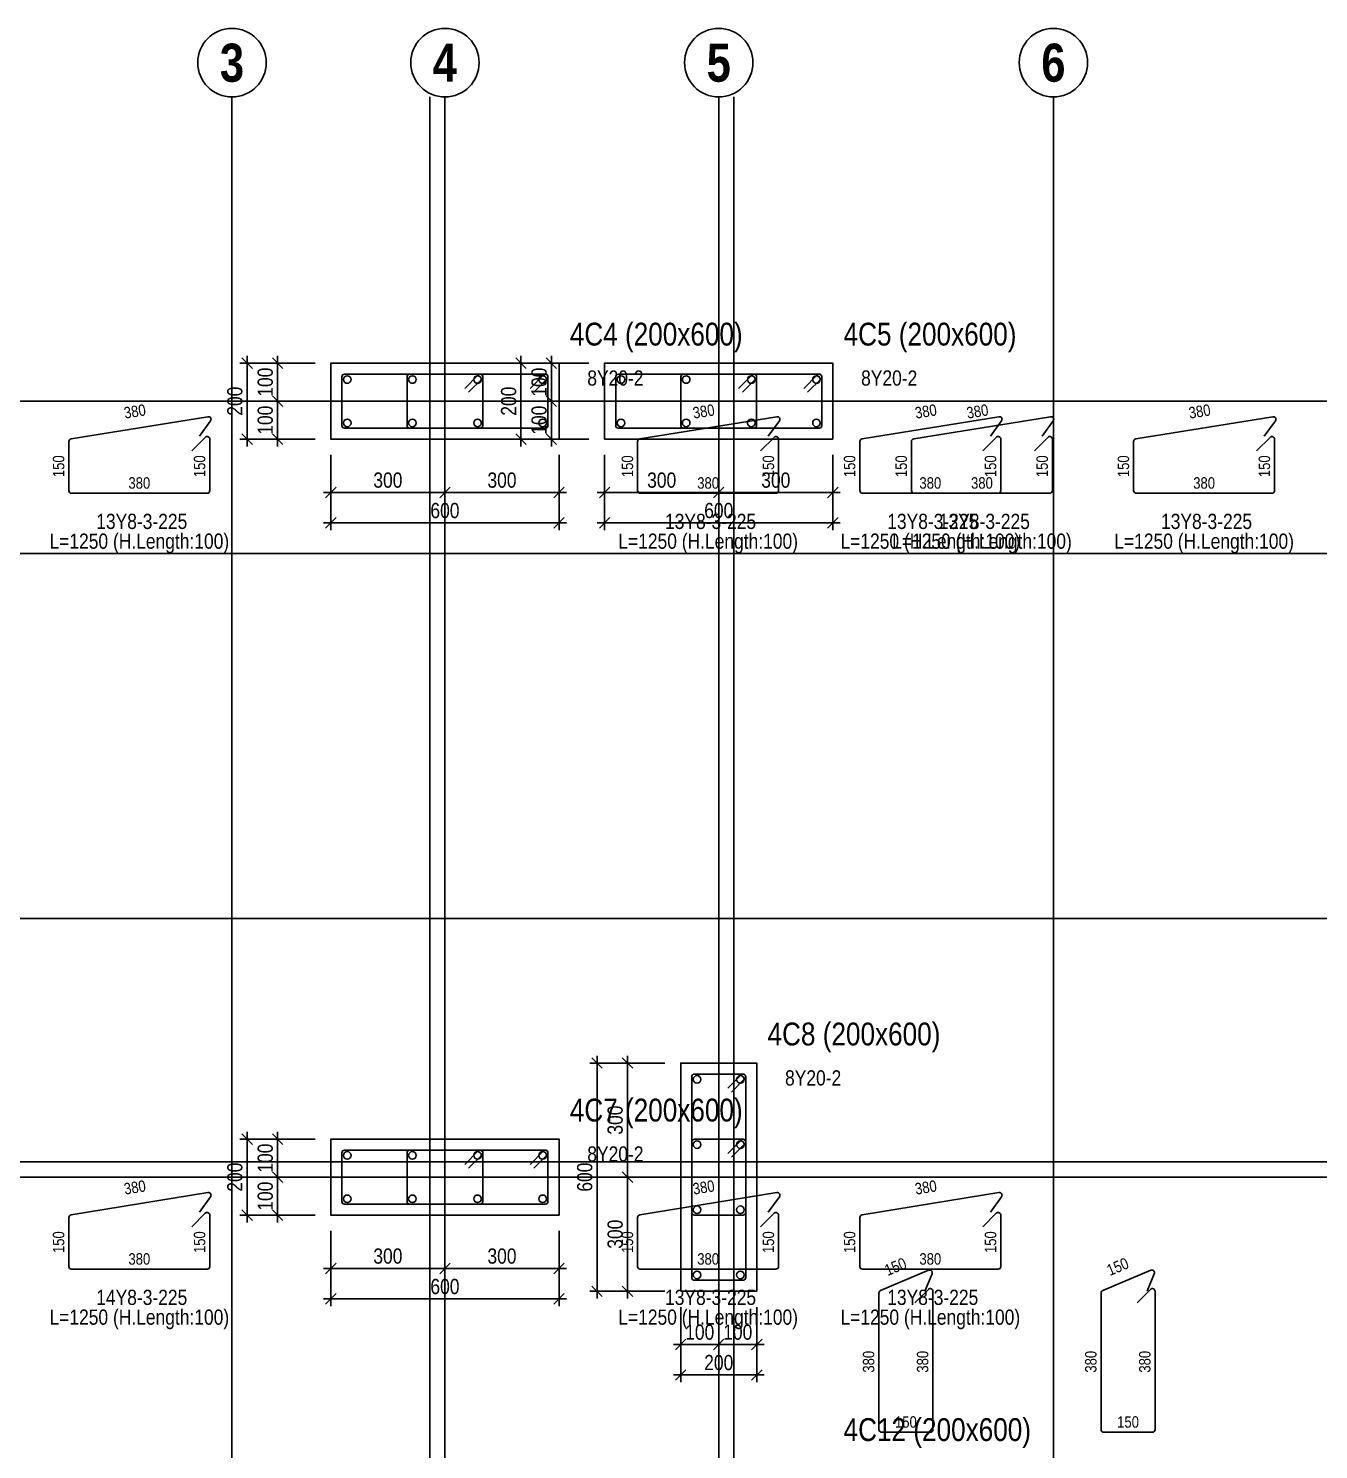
# Model space of a CAD drawing. Extents: x 0 to 206258, y -403073 to 0.
# Drawn here: x 115621 to 124103, y -67678 to -58338 of the extents above; entities that cross this region are included whole.
import ezdxf
from ezdxf.enums import TextEntityAlignment as Align
from ezdxf.lldxf.tags import DXFTag

# ---------------------------------------------------------------- set-up
doc = ezdxf.new("R2010")
doc.units = 0
doc.header["$LTSCALE"] = 1000
for name, color, linetype in [('Axis Circle(Dir 2)', 150, 'Continuous'), ('Axis Label(Dir 2)', 7, 'Continuous'), ('Axis Line(Dir 1)', 8, 'CENTER2'), ('Axis Line(Dir 2)', 150, 'CENTER2'), ('Column Line(D)', 1, 'Continuous'), ('Dimension Line', 5, 'Continuous'), ('Link Line', 3, 'Continuous'), ('Rebar Length Text', 8, 'Continuous'), ('Rebar Line', 7, 'Continuous'), ('Top Rebar Label', 6, 'Continuous')]:
    doc.layers.add(name, color=color, linetype=linetype)
for name, color, linetype, true_color in [('Column Label(D)', 12, 'Continuous', 0xbd0000), ('Ghost Axis Line', 254, 'Continuous', 0xbebebe), ('Link Label', 94, 'Continuous', 0x008100), ('Link Length Text', 94, 'Continuous', 0x008100)]:
    doc.layers.add(name, color=color, linetype=linetype, true_color=true_color)
doc.styles.add('Axis Label(Dir 2)', font='ARIALNB.TTF', dxfattribs={"height": 250})
doc.styles.add('Column Label(D)', font='ARIALN.TTF', dxfattribs={"height": 150})
doc.styles.add('Dimension Text', font='ARIALN.TTF', dxfattribs={"height": 100})
doc.styles.add('Link Label', font='ARIALN.TTF', dxfattribs={"height": 100})
doc.styles.add('Link Length Text', font='ARIALN.TTF', dxfattribs={"height": 100})
doc.styles.add('Rebar Length Text', font='ARIALN.TTF', dxfattribs={"height": 75})
doc.styles.add('Top Rebar Label', font='ARIALN.TTF', dxfattribs={"height": 100})
tags = doc.linetypes.add('CENTER2', pattern=[1.125, 0.75, -0.125, 0.125, -0.125]).pattern_tags.tags
tags[10:11] = [DXFTag(74, 4), DXFTag(75, 0), DXFTag(340, '0'), DXFTag(46, 0.0), DXFTag(50, 0.0), DXFTag(44, 0.0), DXFTag(45, 0.0)]
tags[8:9] = [DXFTag(74, 4), DXFTag(75, 0), DXFTag(340, '0'), DXFTag(46, 0.0), DXFTag(50, 0.0), DXFTag(44, 0.0), DXFTag(45, 0.0)]
tags[6:7] = [DXFTag(74, 4), DXFTag(75, 0), DXFTag(340, '0'), DXFTag(46, 0.0), DXFTag(50, 0.0), DXFTag(44, 0.0), DXFTag(45, 0.0)]
tags[4:5] = [DXFTag(74, 4), DXFTag(75, 0), DXFTag(340, '0'), DXFTag(46, 0.0), DXFTag(50, 0.0), DXFTag(44, 0.0), DXFTag(45, 0.0)]
doc.dimstyles.new('COLUMNAPP', dxfattribs={"dimtxt": 100, "dimasz": 30, "dimexe": 48.3, "dimexo": 103.5, "dimgap": 30, "dimtad": 1, "dimtoh": 1, "dimdec": 1, "dimlfac": 0.4, "dimdsep": 46, "dimtxsty": 'Dimension Text', "dimblk": 'PCDIM_TICK', "dimcen": 0.09, "dimclrd": 5, "dimclre": 5, "dimclrt": 5, "dimadec": 1, "dimazin": 0, "dimtp": 1, "dimtm": 1, "dimtfac": 1, "dimtdec": 4, "dimtofl": 0, "dimtmove": 0, "dimatfit": 3, "dimfxl": 1, "dimtolj": 1, "dimtzin": 0, "dimarcsym": 0})

# ---------------------------------------------------------------- blocks, each defined once
blk = doc.blocks.new('PCDIM_TICK')
at = {"layer": 'Dimension Line', "color": 0, "transparency": 33554687}
for p, q in [((1.15, 1.15), (-1.15, -1.15)), ((1.61, 0), (0, 0))]:
    blk.add_line(p, q, dxfattribs=at)
blk = doc.blocks.new('*U1719')
at = {"layer": 'Dimension Line', "color": 5, "true_color": 0x0000ff, "transparency": 16777216}
for p, q in [((117609.7, -61141.2), (117609.7, -61436)), ((118359.7, -61141.2), (118359.7, -61436)), ((117609.7, -61387.7), (118359.7, -61387.7))]:
    blk.add_line(p, q, dxfattribs=at)
at = {"layer": 'Dimension Line', "color": 5, "true_color": 0x0000ff, "transparency": 16777216, "xscale": 30, "yscale": 30, "rotation": 180.0000000000004}
blk.add_blockref('PCDIM_TICK', (117609.7, -61387.7), dxfattribs=at)
at = {"layer": 'Dimension Line', "color": 5, "true_color": 0x0000ff, "transparency": 16777216, "xscale": 30, "yscale": 30}
blk.add_blockref('PCDIM_TICK', (118359.7, -61387.7), dxfattribs=at)
at = {"layer": 'Dimension Line', "color": 5, "true_color": 0x0000ff, "transparency": 16777216, "insert": (117984.7, -61357.7), "char_height": 100, "width": 181.501, "attachment_point": 8, "style": 'Dimension Text'}
blk.add_mtext('300', dxfattribs=at)
blk = doc.blocks.new('*U1720')
at = {"layer": 'Dimension Line', "color": 5, "true_color": 0x0000ff, "transparency": 16777216}
for p, q in [((118359.7, -61141.2), (118359.7, -61436)), ((119109.7, -61141.2), (119109.7, -61436)), ((118359.7, -61387.7), (119109.7, -61387.7))]:
    blk.add_line(p, q, dxfattribs=at)
at = {"layer": 'Dimension Line', "color": 5, "true_color": 0x0000ff, "transparency": 16777216, "xscale": 30, "yscale": 30, "rotation": 180.0000000000004}
blk.add_blockref('PCDIM_TICK', (118359.7, -61387.7), dxfattribs=at)
at = {"layer": 'Dimension Line', "color": 5, "true_color": 0x0000ff, "transparency": 16777216, "xscale": 30, "yscale": 30}
blk.add_blockref('PCDIM_TICK', (119109.7, -61387.7), dxfattribs=at)
at = {"layer": 'Dimension Line', "color": 5, "true_color": 0x0000ff, "transparency": 16777216, "insert": (118734.7, -61357.7), "char_height": 100, "width": 181.501, "attachment_point": 8, "style": 'Dimension Text'}
blk.add_mtext('300', dxfattribs=at)
blk = doc.blocks.new('*U1721')
at = {"layer": 'Dimension Line', "color": 5, "true_color": 0x0000ff, "transparency": 16777216}
for p, q in [((117609.7, -61141.2), (117609.7, -61636)), ((119109.7, -61141.2), (119109.7, -61636)), ((117609.7, -61587.7), (119109.7, -61587.7))]:
    blk.add_line(p, q, dxfattribs=at)
at = {"layer": 'Dimension Line', "color": 5, "true_color": 0x0000ff, "transparency": 16777216, "xscale": 30, "yscale": 30, "rotation": 180.0000000000004}
blk.add_blockref('PCDIM_TICK', (117609.7, -61587.7), dxfattribs=at)
at = {"layer": 'Dimension Line', "color": 5, "true_color": 0x0000ff, "transparency": 16777216, "xscale": 30, "yscale": 30}
blk.add_blockref('PCDIM_TICK', (119109.7, -61587.7), dxfattribs=at)
at = {"layer": 'Dimension Line', "color": 5, "true_color": 0x0000ff, "transparency": 16777216, "insert": (118359.7, -61557.7), "char_height": 100, "width": 181.97, "attachment_point": 8, "style": 'Dimension Text'}
blk.add_mtext('600', dxfattribs=at)
blk = doc.blocks.new('*U1722')
at = {"layer": 'Dimension Line', "color": 5, "true_color": 0x0000ff, "transparency": 16777216}
for p, q in [((117506.2, -60787.7), (117211.4, -60787.7)), ((117259.7, -61037.7), (117259.7, -60787.7)), ((117506.2, -61037.7), (117211.4, -61037.7))]:
    blk.add_line(p, q, dxfattribs=at)
at = {"layer": 'Dimension Line', "color": 5, "true_color": 0x0000ff, "transparency": 16777216, "xscale": 30, "yscale": 30}
for p, rotation in [((117259.7, -60787.7), 89.99999999999447), ((117259.7, -61037.7), 269.9999999999834)]:
    blk.add_blockref('PCDIM_TICK', p, dxfattribs=dict(at, rotation=rotation))
at = {"layer": 'Dimension Line', "color": 5, "true_color": 0x0000ff, "transparency": 16777216, "insert": (117229.7, -60912.7), "char_height": 100, "width": 173.928, "attachment_point": 8, "rotation": 90, "style": 'Dimension Text'}
blk.add_mtext('100', dxfattribs=at)
blk = doc.blocks.new('*U1723')
at = {"layer": 'Dimension Line', "color": 5, "true_color": 0x0000ff, "transparency": 16777216}
for p, q in [((117506.2, -60537.7), (117211.4, -60537.7)), ((117259.7, -60787.7), (117259.7, -60537.7)), ((117506.2, -60787.7), (117211.4, -60787.7))]:
    blk.add_line(p, q, dxfattribs=at)
at = {"layer": 'Dimension Line', "color": 5, "true_color": 0x0000ff, "transparency": 16777216, "xscale": 30, "yscale": 30}
for p, rotation in [((117259.7, -60537.7), 89.99999999999447), ((117259.7, -60787.7), 269.9999999999834)]:
    blk.add_blockref('PCDIM_TICK', p, dxfattribs=dict(at, rotation=rotation))
at = {"layer": 'Dimension Line', "color": 5, "true_color": 0x0000ff, "transparency": 16777216, "insert": (117229.7, -60662.7), "char_height": 100, "width": 173.928, "attachment_point": 8, "rotation": 90, "style": 'Dimension Text'}
blk.add_mtext('100', dxfattribs=at)
blk = doc.blocks.new('*U1724')
at = {"layer": 'Dimension Line', "color": 5, "true_color": 0x0000ff, "transparency": 16777216}
for p, q in [((117506.2, -60537.7), (117011.4, -60537.7)), ((117059.7, -61037.7), (117059.7, -60537.7)), ((117506.2, -61037.7), (117011.4, -61037.7))]:
    blk.add_line(p, q, dxfattribs=at)
at = {"layer": 'Dimension Line', "color": 5, "true_color": 0x0000ff, "transparency": 16777216, "xscale": 30, "yscale": 30}
for p, rotation in [((117059.7, -60537.7), 89.99999999999447), ((117059.7, -61037.7), 269.9999999999834)]:
    blk.add_blockref('PCDIM_TICK', p, dxfattribs=dict(at, rotation=rotation))
at = {"layer": 'Dimension Line', "color": 5, "true_color": 0x0000ff, "transparency": 16777216, "insert": (117029.7, -60787.7), "char_height": 100, "width": 182.775, "attachment_point": 8, "rotation": 90, "style": 'Dimension Text'}
blk.add_mtext('200', dxfattribs=at)
blk = doc.blocks.new('*U1725')
at = {"layer": 'Dimension Line', "color": 5, "true_color": 0x0000ff, "transparency": 16777216}
for p, q in [((119409.7, -61141.2), (119409.7, -61436)), ((120159.7, -61141.2), (120159.7, -61436)), ((119409.7, -61387.7), (120159.7, -61387.7))]:
    blk.add_line(p, q, dxfattribs=at)
at = {"layer": 'Dimension Line', "color": 5, "true_color": 0x0000ff, "transparency": 16777216, "xscale": 30, "yscale": 30, "rotation": 180.0000000000004}
blk.add_blockref('PCDIM_TICK', (119409.7, -61387.7), dxfattribs=at)
at = {"layer": 'Dimension Line', "color": 5, "true_color": 0x0000ff, "transparency": 16777216, "xscale": 30, "yscale": 30}
blk.add_blockref('PCDIM_TICK', (120159.7, -61387.7), dxfattribs=at)
at = {"layer": 'Dimension Line', "color": 5, "true_color": 0x0000ff, "transparency": 16777216, "insert": (119784.7, -61357.7), "char_height": 100, "width": 181.501, "attachment_point": 8, "style": 'Dimension Text'}
blk.add_mtext('300', dxfattribs=at)
blk = doc.blocks.new('*U1726')
at = {"layer": 'Dimension Line', "color": 5, "true_color": 0x0000ff, "transparency": 16777216}
for p, q in [((120159.7, -61141.2), (120159.7, -61436)), ((120909.7, -61141.2), (120909.7, -61436)), ((120159.7, -61387.7), (120909.7, -61387.7))]:
    blk.add_line(p, q, dxfattribs=at)
at = {"layer": 'Dimension Line', "color": 5, "true_color": 0x0000ff, "transparency": 16777216, "xscale": 30, "yscale": 30, "rotation": 180.0000000000004}
blk.add_blockref('PCDIM_TICK', (120159.7, -61387.7), dxfattribs=at)
at = {"layer": 'Dimension Line', "color": 5, "true_color": 0x0000ff, "transparency": 16777216, "xscale": 30, "yscale": 30}
blk.add_blockref('PCDIM_TICK', (120909.7, -61387.7), dxfattribs=at)
at = {"layer": 'Dimension Line', "color": 5, "true_color": 0x0000ff, "transparency": 16777216, "insert": (120534.7, -61357.7), "char_height": 100, "width": 181.501, "attachment_point": 8, "style": 'Dimension Text'}
blk.add_mtext('300', dxfattribs=at)
blk = doc.blocks.new('*U1727')
at = {"layer": 'Dimension Line', "color": 5, "true_color": 0x0000ff, "transparency": 16777216}
for p, q in [((119409.7, -61141.2), (119409.7, -61636)), ((120909.7, -61141.2), (120909.7, -61636)), ((119409.7, -61587.7), (120909.7, -61587.7))]:
    blk.add_line(p, q, dxfattribs=at)
at = {"layer": 'Dimension Line', "color": 5, "true_color": 0x0000ff, "transparency": 16777216, "xscale": 30, "yscale": 30, "rotation": 180.0000000000004}
blk.add_blockref('PCDIM_TICK', (119409.7, -61587.7), dxfattribs=at)
at = {"layer": 'Dimension Line', "color": 5, "true_color": 0x0000ff, "transparency": 16777216, "xscale": 30, "yscale": 30}
blk.add_blockref('PCDIM_TICK', (120909.7, -61587.7), dxfattribs=at)
at = {"layer": 'Dimension Line', "color": 5, "true_color": 0x0000ff, "transparency": 16777216, "insert": (120159.7, -61557.7), "char_height": 100, "width": 181.97, "attachment_point": 8, "style": 'Dimension Text'}
blk.add_mtext('600', dxfattribs=at)
blk = doc.blocks.new('*U1728')
at = {"layer": 'Dimension Line', "color": 5, "true_color": 0x0000ff, "transparency": 16777216}
for p, q in [((119306.2, -60787.7), (119011.4, -60787.7)), ((119059.7, -61037.7), (119059.7, -60787.7)), ((119306.2, -61037.7), (119011.4, -61037.7))]:
    blk.add_line(p, q, dxfattribs=at)
at = {"layer": 'Dimension Line', "color": 5, "true_color": 0x0000ff, "transparency": 16777216, "xscale": 30, "yscale": 30}
for p, rotation in [((119059.7, -60787.7), 89.99999999999447), ((119059.7, -61037.7), 269.9999999999834)]:
    blk.add_blockref('PCDIM_TICK', p, dxfattribs=dict(at, rotation=rotation))
at = {"layer": 'Dimension Line', "color": 5, "true_color": 0x0000ff, "transparency": 16777216, "insert": (119029.7, -60912.7), "char_height": 100, "width": 173.928, "attachment_point": 8, "rotation": 90, "style": 'Dimension Text'}
blk.add_mtext('100', dxfattribs=at)
blk = doc.blocks.new('*U1729')
at = {"layer": 'Dimension Line', "color": 5, "true_color": 0x0000ff, "transparency": 16777216}
for p, q in [((119306.2, -60537.7), (119011.4, -60537.7)), ((119059.7, -60787.7), (119059.7, -60537.7)), ((119306.2, -60787.7), (119011.4, -60787.7))]:
    blk.add_line(p, q, dxfattribs=at)
at = {"layer": 'Dimension Line', "color": 5, "true_color": 0x0000ff, "transparency": 16777216, "xscale": 30, "yscale": 30}
for p, rotation in [((119059.7, -60537.7), 89.99999999999447), ((119059.7, -60787.7), 269.9999999999834)]:
    blk.add_blockref('PCDIM_TICK', p, dxfattribs=dict(at, rotation=rotation))
at = {"layer": 'Dimension Line', "color": 5, "true_color": 0x0000ff, "transparency": 16777216, "insert": (119029.7, -60662.7), "char_height": 100, "width": 173.928, "attachment_point": 8, "rotation": 90, "style": 'Dimension Text'}
blk.add_mtext('100', dxfattribs=at)
blk = doc.blocks.new('*U1730')
at = {"layer": 'Dimension Line', "color": 5, "true_color": 0x0000ff, "transparency": 16777216}
for p, q in [((119306.2, -60537.7), (118811.4, -60537.7)), ((118859.7, -61037.7), (118859.7, -60537.7)), ((119306.2, -61037.7), (118811.4, -61037.7))]:
    blk.add_line(p, q, dxfattribs=at)
at = {"layer": 'Dimension Line', "color": 5, "true_color": 0x0000ff, "transparency": 16777216, "xscale": 30, "yscale": 30}
for p, rotation in [((118859.7, -60537.7), 89.99999999999447), ((118859.7, -61037.7), 269.9999999999834)]:
    blk.add_blockref('PCDIM_TICK', p, dxfattribs=dict(at, rotation=rotation))
at = {"layer": 'Dimension Line', "color": 5, "true_color": 0x0000ff, "transparency": 16777216, "insert": (118829.7, -60787.7), "char_height": 100, "width": 182.775, "attachment_point": 8, "rotation": 90, "style": 'Dimension Text'}
blk.add_mtext('200', dxfattribs=at)
blk = doc.blocks.new('*U1737')
at = {"layer": 'Dimension Line', "color": 5, "true_color": 0x0000ff, "transparency": 16777216}
for p, q in [((117609.7, -66241.2), (117609.7, -66536)), ((118359.7, -66241.2), (118359.7, -66536)), ((117609.7, -66487.7), (118359.7, -66487.7))]:
    blk.add_line(p, q, dxfattribs=at)
at = {"layer": 'Dimension Line', "color": 5, "true_color": 0x0000ff, "transparency": 16777216, "xscale": 30, "yscale": 30, "rotation": 180.0000000000004}
blk.add_blockref('PCDIM_TICK', (117609.7, -66487.7), dxfattribs=at)
at = {"layer": 'Dimension Line', "color": 5, "true_color": 0x0000ff, "transparency": 16777216, "xscale": 30, "yscale": 30}
blk.add_blockref('PCDIM_TICK', (118359.7, -66487.7), dxfattribs=at)
at = {"layer": 'Dimension Line', "color": 5, "true_color": 0x0000ff, "transparency": 16777216, "insert": (117984.7, -66457.7), "char_height": 100, "width": 181.501, "attachment_point": 8, "style": 'Dimension Text'}
blk.add_mtext('300', dxfattribs=at)
blk = doc.blocks.new('*U1738')
at = {"layer": 'Dimension Line', "color": 5, "true_color": 0x0000ff, "transparency": 16777216}
for p, q in [((118359.7, -66241.2), (118359.7, -66536)), ((119109.7, -66241.2), (119109.7, -66536)), ((118359.7, -66487.7), (119109.7, -66487.7))]:
    blk.add_line(p, q, dxfattribs=at)
at = {"layer": 'Dimension Line', "color": 5, "true_color": 0x0000ff, "transparency": 16777216, "xscale": 30, "yscale": 30, "rotation": 180.0000000000004}
blk.add_blockref('PCDIM_TICK', (118359.7, -66487.7), dxfattribs=at)
at = {"layer": 'Dimension Line', "color": 5, "true_color": 0x0000ff, "transparency": 16777216, "xscale": 30, "yscale": 30}
blk.add_blockref('PCDIM_TICK', (119109.7, -66487.7), dxfattribs=at)
at = {"layer": 'Dimension Line', "color": 5, "true_color": 0x0000ff, "transparency": 16777216, "insert": (118734.7, -66457.7), "char_height": 100, "width": 181.501, "attachment_point": 8, "style": 'Dimension Text'}
blk.add_mtext('300', dxfattribs=at)
blk = doc.blocks.new('*U1739')
at = {"layer": 'Dimension Line', "color": 5, "true_color": 0x0000ff, "transparency": 16777216}
for p, q in [((117609.7, -66241.2), (117609.7, -66736)), ((119109.7, -66241.2), (119109.7, -66736)), ((117609.7, -66687.7), (119109.7, -66687.7))]:
    blk.add_line(p, q, dxfattribs=at)
at = {"layer": 'Dimension Line', "color": 5, "true_color": 0x0000ff, "transparency": 16777216, "xscale": 30, "yscale": 30, "rotation": 180.0000000000004}
blk.add_blockref('PCDIM_TICK', (117609.7, -66687.7), dxfattribs=at)
at = {"layer": 'Dimension Line', "color": 5, "true_color": 0x0000ff, "transparency": 16777216, "xscale": 30, "yscale": 30}
blk.add_blockref('PCDIM_TICK', (119109.7, -66687.7), dxfattribs=at)
at = {"layer": 'Dimension Line', "color": 5, "true_color": 0x0000ff, "transparency": 16777216, "insert": (118359.7, -66657.7), "char_height": 100, "width": 181.97, "attachment_point": 8, "style": 'Dimension Text'}
blk.add_mtext('600', dxfattribs=at)
blk = doc.blocks.new('*U1740')
at = {"layer": 'Dimension Line', "color": 5, "true_color": 0x0000ff, "transparency": 16777216}
for p, q in [((117506.2, -65887.7), (117211.4, -65887.7)), ((117259.7, -66137.7), (117259.7, -65887.7)), ((117506.2, -66137.7), (117211.4, -66137.7))]:
    blk.add_line(p, q, dxfattribs=at)
at = {"layer": 'Dimension Line', "color": 5, "true_color": 0x0000ff, "transparency": 16777216, "xscale": 30, "yscale": 30}
for p, rotation in [((117259.7, -65887.7), 89.99999999999447), ((117259.7, -66137.7), 269.9999999999834)]:
    blk.add_blockref('PCDIM_TICK', p, dxfattribs=dict(at, rotation=rotation))
at = {"layer": 'Dimension Line', "color": 5, "true_color": 0x0000ff, "transparency": 16777216, "insert": (117229.7, -66012.7), "char_height": 100, "width": 173.928, "attachment_point": 8, "rotation": 90, "style": 'Dimension Text'}
blk.add_mtext('100', dxfattribs=at)
blk = doc.blocks.new('*U1741')
at = {"layer": 'Dimension Line', "color": 5, "true_color": 0x0000ff, "transparency": 16777216}
for p, q in [((117506.2, -65637.7), (117211.4, -65637.7)), ((117259.7, -65887.7), (117259.7, -65637.7)), ((117506.2, -65887.7), (117211.4, -65887.7))]:
    blk.add_line(p, q, dxfattribs=at)
at = {"layer": 'Dimension Line', "color": 5, "true_color": 0x0000ff, "transparency": 16777216, "xscale": 30, "yscale": 30}
for p, rotation in [((117259.7, -65637.7), 89.99999999999447), ((117259.7, -65887.7), 269.9999999999834)]:
    blk.add_blockref('PCDIM_TICK', p, dxfattribs=dict(at, rotation=rotation))
at = {"layer": 'Dimension Line', "color": 5, "true_color": 0x0000ff, "transparency": 16777216, "insert": (117229.7, -65762.7), "char_height": 100, "width": 173.928, "attachment_point": 8, "rotation": 90, "style": 'Dimension Text'}
blk.add_mtext('100', dxfattribs=at)
blk = doc.blocks.new('*U1742')
at = {"layer": 'Dimension Line', "color": 5, "true_color": 0x0000ff, "transparency": 16777216}
for p, q in [((117506.2, -65637.7), (117011.4, -65637.7)), ((117059.7, -66137.7), (117059.7, -65637.7)), ((117506.2, -66137.7), (117011.4, -66137.7))]:
    blk.add_line(p, q, dxfattribs=at)
at = {"layer": 'Dimension Line', "color": 5, "true_color": 0x0000ff, "transparency": 16777216, "xscale": 30, "yscale": 30}
for p, rotation in [((117059.7, -65637.7), 89.99999999999447), ((117059.7, -66137.7), 269.9999999999834)]:
    blk.add_blockref('PCDIM_TICK', p, dxfattribs=dict(at, rotation=rotation))
at = {"layer": 'Dimension Line', "color": 5, "true_color": 0x0000ff, "transparency": 16777216, "insert": (117029.7, -65887.7), "char_height": 100, "width": 182.775, "attachment_point": 8, "rotation": 90, "style": 'Dimension Text'}
blk.add_mtext('200', dxfattribs=at)
blk = doc.blocks.new('*U1743')
at = {"layer": 'Dimension Line', "color": 5, "true_color": 0x0000ff, "transparency": 16777216}
for p, q in [((119909.7, -66741.2), (119909.7, -67036)), ((120159.7, -66741.2), (120159.7, -67036)), ((119909.7, -66987.7), (120159.7, -66987.7))]:
    blk.add_line(p, q, dxfattribs=at)
at = {"layer": 'Dimension Line', "color": 5, "true_color": 0x0000ff, "transparency": 16777216, "xscale": 30, "yscale": 30, "rotation": 180.0000000000004}
blk.add_blockref('PCDIM_TICK', (119909.7, -66987.7), dxfattribs=at)
at = {"layer": 'Dimension Line', "color": 5, "true_color": 0x0000ff, "transparency": 16777216, "xscale": 30, "yscale": 30}
blk.add_blockref('PCDIM_TICK', (120159.7, -66987.7), dxfattribs=at)
at = {"layer": 'Dimension Line', "color": 5, "true_color": 0x0000ff, "transparency": 16777216, "insert": (120034.7, -66957.7), "char_height": 100, "width": 173.928, "attachment_point": 8, "style": 'Dimension Text'}
blk.add_mtext('100', dxfattribs=at)
blk = doc.blocks.new('*U1744')
at = {"layer": 'Dimension Line', "color": 5, "true_color": 0x0000ff, "transparency": 16777216}
for p, q in [((120159.7, -66741.2), (120159.7, -67036)), ((120409.7, -66741.2), (120409.7, -67036)), ((120159.7, -66987.7), (120409.7, -66987.7))]:
    blk.add_line(p, q, dxfattribs=at)
at = {"layer": 'Dimension Line', "color": 5, "true_color": 0x0000ff, "transparency": 16777216, "xscale": 30, "yscale": 30, "rotation": 180.0000000000004}
blk.add_blockref('PCDIM_TICK', (120159.7, -66987.7), dxfattribs=at)
at = {"layer": 'Dimension Line', "color": 5, "true_color": 0x0000ff, "transparency": 16777216, "xscale": 30, "yscale": 30}
blk.add_blockref('PCDIM_TICK', (120409.7, -66987.7), dxfattribs=at)
at = {"layer": 'Dimension Line', "color": 5, "true_color": 0x0000ff, "transparency": 16777216, "insert": (120284.7, -66957.7), "char_height": 100, "width": 173.928, "attachment_point": 8, "style": 'Dimension Text'}
blk.add_mtext('100', dxfattribs=at)
blk = doc.blocks.new('*U1745')
at = {"layer": 'Dimension Line', "color": 5, "true_color": 0x0000ff, "transparency": 16777216}
for p, q in [((119909.7, -66741.2), (119909.7, -67236)), ((120409.7, -66741.2), (120409.7, -67236)), ((119909.7, -67187.7), (120409.7, -67187.7))]:
    blk.add_line(p, q, dxfattribs=at)
at = {"layer": 'Dimension Line', "color": 5, "true_color": 0x0000ff, "transparency": 16777216, "xscale": 30, "yscale": 30, "rotation": 180.0000000000004}
blk.add_blockref('PCDIM_TICK', (119909.7, -67187.7), dxfattribs=at)
at = {"layer": 'Dimension Line', "color": 5, "true_color": 0x0000ff, "transparency": 16777216, "xscale": 30, "yscale": 30}
blk.add_blockref('PCDIM_TICK', (120409.7, -67187.7), dxfattribs=at)
at = {"layer": 'Dimension Line', "color": 5, "true_color": 0x0000ff, "transparency": 16777216, "insert": (120159.7, -67157.7), "char_height": 100, "width": 182.775, "attachment_point": 8, "style": 'Dimension Text'}
blk.add_mtext('200', dxfattribs=at)
blk = doc.blocks.new('*U1746')
at = {"layer": 'Dimension Line', "color": 5, "true_color": 0x0000ff, "transparency": 16777216}
for p, q in [((119806.2, -65887.7), (119511.4, -65887.7)), ((119559.7, -66637.7), (119559.7, -65887.7)), ((119806.2, -66637.7), (119511.4, -66637.7))]:
    blk.add_line(p, q, dxfattribs=at)
at = {"layer": 'Dimension Line', "color": 5, "true_color": 0x0000ff, "transparency": 16777216, "xscale": 30, "yscale": 30}
for p, rotation in [((119559.7, -65887.7), 89.99999999999447), ((119559.7, -66637.7), 269.9999999999834)]:
    blk.add_blockref('PCDIM_TICK', p, dxfattribs=dict(at, rotation=rotation))
at = {"layer": 'Dimension Line', "color": 5, "true_color": 0x0000ff, "transparency": 16777216, "insert": (119529.7, -66262.7), "char_height": 100, "width": 181.501, "attachment_point": 8, "rotation": 90, "style": 'Dimension Text'}
blk.add_mtext('300', dxfattribs=at)
blk = doc.blocks.new('*U1747')
at = {"layer": 'Dimension Line', "color": 5, "true_color": 0x0000ff, "transparency": 16777216}
for p, q in [((119806.2, -65137.7), (119511.4, -65137.7)), ((119559.7, -65887.7), (119559.7, -65137.7)), ((119806.2, -65887.7), (119511.4, -65887.7))]:
    blk.add_line(p, q, dxfattribs=at)
at = {"layer": 'Dimension Line', "color": 5, "true_color": 0x0000ff, "transparency": 16777216, "xscale": 30, "yscale": 30}
for p, rotation in [((119559.7, -65137.7), 89.99999999999447), ((119559.7, -65887.7), 269.9999999999834)]:
    blk.add_blockref('PCDIM_TICK', p, dxfattribs=dict(at, rotation=rotation))
at = {"layer": 'Dimension Line', "color": 5, "true_color": 0x0000ff, "transparency": 16777216, "insert": (119529.7, -65512.7), "char_height": 100, "width": 181.501, "attachment_point": 8, "rotation": 90, "style": 'Dimension Text'}
blk.add_mtext('300', dxfattribs=at)
blk = doc.blocks.new('*U1748')
at = {"layer": 'Dimension Line', "color": 5, "true_color": 0x0000ff, "transparency": 16777216}
for p, q in [((119806.2, -65137.7), (119311.4, -65137.7)), ((119359.7, -66637.7), (119359.7, -65137.7)), ((119806.2, -66637.7), (119311.4, -66637.7))]:
    blk.add_line(p, q, dxfattribs=at)
at = {"layer": 'Dimension Line', "color": 5, "true_color": 0x0000ff, "transparency": 16777216, "xscale": 30, "yscale": 30}
for p, rotation in [((119359.7, -65137.7), 89.99999999999447), ((119359.7, -66637.7), 269.9999999999834)]:
    blk.add_blockref('PCDIM_TICK', p, dxfattribs=dict(at, rotation=rotation))
at = {"layer": 'Dimension Line', "color": 5, "true_color": 0x0000ff, "transparency": 16777216, "insert": (119329.7, -65887.7), "char_height": 100, "width": 181.97, "attachment_point": 8, "rotation": 90, "style": 'Dimension Text'}
blk.add_mtext('600', dxfattribs=at)

msp = doc.modelspace()

# ---------------------------------------------------------------- linework, layer by layer
at = {"layer": 'Axis Circle(Dir 2)', "transparency": 33554687}
for centre in [(116959.747, -58562.707), (118359.747, -58562.707), (120159.747, -58562.707), (122359.747, -58562.707)]:
    msp.add_circle(centre, 225, dxfattribs=at)
at = {"layer": 'Axis Line(Dir 1)', "transparency": 33554687}
for points in [[(111159.747, -60787.707), (128959.747, -60787.707)], [(111159.747, -61787.707), (128959.747, -61787.707)], [(111159.747, -64187.707), (128959.747, -64187.707)], [(111159.747, -65887.707), (128959.747, -65887.707)]]:
    msp.add_lwpolyline(points, dxfattribs=at)
at = {"layer": 'Axis Line(Dir 2)', "transparency": 33554687}
for points in [[(116959.747, -82587.707), (116959.747, -58787.707)], [(118359.747, -82587.707), (118359.747, -58787.707)], [(120159.747, -82587.707), (120159.747, -58787.707)], [(122359.747, -82587.707), (122359.747, -58787.707)]]:
    msp.add_lwpolyline(points, dxfattribs=at)
at = {"layer": 'Column Line(D)', "transparency": 33554687}
for points in [[(119109.747, -61037.707), (119109.747, -60537.707), (117609.747, -60537.707), (117609.747, -61037.707)], [(120909.747, -61037.707), (120909.747, -60537.707), (119409.747, -60537.707), (119409.747, -61037.707)], [(119909.747, -66637.707), (120409.747, -66637.707), (120409.747, -65137.707), (119909.747, -65137.707)], [(119109.747, -66137.707), (119109.747, -65637.707), (117609.747, -65637.707), (117609.747, -66137.707)]]:
    msp.add_lwpolyline(points, close=True, dxfattribs=at)
at = {"layer": 'Ghost Axis Line', "transparency": 33554687}
for points in [[(118259.747, -82587.707), (118259.747, -58787.707)], [(120259.747, -82587.707), (120259.747, -58787.707)], [(111159.747, -65787.707), (128959.747, -65787.707)]]:
    msp.add_lwpolyline(points, dxfattribs=at)
at = {"layer": 'Link Line', "transparency": 33554687}
for points in [[(118515.399, -60728.469), (118603.788, -60640.081, 0.66817864), (118591.413, -60610.207), (117699.747, -60610.207, 0.41421356), (117682.247, -60627.707), (117682.247, -60947.707, 0.41421356), (117699.747, -60965.207), (118591.413, -60965.207, 0.41421356), (118608.913, -60947.707), (118608.913, -60627.707, 0.66817864), (118579.039, -60615.332), (118490.651, -60703.721)], [(118943.733, -60728.469), (119032.121, -60640.081, 0.66817864), (119019.747, -60610.207), (118128.08, -60610.207, 0.41421356), (118110.58, -60627.707), (118110.58, -60947.707, 0.41421356), (118128.08, -60965.207), (119019.747, -60965.207, 0.41421356), (119037.247, -60947.707), (119037.247, -60627.707, 0.66817864), (119007.372, -60615.332), (118918.984, -60703.721)], [(120315.399, -60728.469), (120403.788, -60640.081, 0.66817864), (120391.413, -60610.207), (119499.747, -60610.207, 0.41421356), (119482.247, -60627.707), (119482.247, -60947.707, 0.41421356), (119499.747, -60965.207), (120391.413, -60965.207, 0.41421356), (120408.913, -60947.707), (120408.913, -60627.707, 0.66817864), (120379.039, -60615.332), (120290.651, -60703.721)], [(120743.733, -60728.469), (120832.121, -60640.081, 0.66817864), (120819.747, -60610.207), (119928.08, -60610.207, 0.41421356), (119910.58, -60627.707), (119910.58, -60947.707, 0.41421356), (119928.08, -60965.207), (120819.747, -60965.207, 0.41421356), (120837.247, -60947.707), (120837.247, -60627.707, 0.66817864), (120807.372, -60615.332), (120718.984, -60703.721)], [(116745.918, -61018.523), (116819.047, -60917.147, 0.66817864), (116802.058, -60889.634), (115902.002, -61035.326, 0.3679544), (115887.298, -61052.602), (115887.298, -61375.207, 0.41421356), (115904.798, -61392.707), (116796.465, -61392.707, 0.41421356), (116813.965, -61375.207), (116813.965, -61037.707, 0.66817864), (116784.09, -61025.332), (116695.702, -61113.721)], [(120485.328, -61018.523), (120558.457, -60917.147, 0.66817864), (120541.468, -60889.634), (119641.412, -61035.326, 0.3679544), (119626.708, -61052.602), (119626.708, -61375.207, 0.41421356), (119644.208, -61392.707), (120535.875, -61392.707, 0.41421356), (120553.375, -61375.207), (120553.375, -61037.707, 0.66817864), (120523.5, -61025.332), (120435.112, -61113.721)], [(121945.918, -61018.523), (122019.047, -60917.147, 0.66817864), (122002.058, -60889.634), (121102.002, -61035.326, 0.3679544), (121087.298, -61052.602), (121087.298, -61375.207, 0.41421356), (121104.798, -61392.707), (121996.465, -61392.707, 0.41421356), (122013.965, -61375.207), (122013.965, -61037.707, 0.66817864), (121984.09, -61025.332), (121895.702, -61113.721)], [(122285.328, -61018.523), (122358.457, -60917.147, 0.66817864), (122341.468, -60889.634), (121441.412, -61035.326, 0.3679544), (121426.708, -61052.602), (121426.708, -61375.207, 0.41421356), (121444.208, -61392.707), (122335.875, -61392.707, 0.41421356), (122353.375, -61375.207), (122353.375, -61037.707, 0.66817864), (122323.5, -61025.332), (122235.112, -61113.721)], [(123745.918, -61018.523), (123819.047, -60917.147, 0.66817864), (123802.058, -60889.634), (122902.001, -61035.326, 0.3679544), (122887.298, -61052.602), (122887.298, -61375.207, 0.41421356), (122904.798, -61392.707), (123796.464, -61392.707, 0.41421356), (123813.964, -61375.207), (123813.964, -61037.707, 0.66817864), (123784.09, -61025.332), (123695.702, -61113.721)], [(120243.733, -65328.469), (120332.121, -65240.081, 0.66817864), (120319.747, -65210.207), (119999.747, -65210.207, 0.41421356), (119982.247, -65227.707), (119982.247, -66119.373, 0.41421356), (119999.747, -66136.873), (120319.747, -66136.873, 0.41421356), (120337.247, -66119.373), (120337.247, -65227.707, 0.66817864), (120307.372, -65215.332), (120218.984, -65303.721)], [(120243.733, -65756.803), (120332.121, -65668.414, 0.66817864), (120319.747, -65638.54), (119999.747, -65638.54, 0.41421356), (119982.247, -65656.04), (119982.247, -66547.707, 0.41421356), (119999.747, -66565.207), (120319.747, -66565.207, 0.41421356), (120337.247, -66547.707), (120337.247, -65656.04, 0.66817864), (120307.372, -65643.666), (120218.984, -65732.054)], [(118515.399, -65828.469), (118603.788, -65740.081, 0.66817864), (118591.413, -65710.207), (117699.747, -65710.207, 0.41421356), (117682.247, -65727.707), (117682.247, -66047.707, 0.41421356), (117699.747, -66065.207), (118591.413, -66065.207, 0.41421356), (118608.913, -66047.707), (118608.913, -65727.707, 0.66817864), (118579.039, -65715.332), (118490.651, -65803.721)], [(118943.733, -65828.469), (119032.121, -65740.081, 0.66817864), (119019.747, -65710.207), (118128.08, -65710.207, 0.41421356), (118110.58, -65727.707), (118110.58, -66047.707, 0.41421356), (118128.08, -66065.207), (119019.747, -66065.207, 0.41421356), (119037.247, -66047.707), (119037.247, -65727.707, 0.66817864), (119007.372, -65715.332), (118918.984, -65803.721)], [(116745.918, -66118.523), (116819.047, -66017.147, 0.66817864), (116802.058, -65989.634), (115902.002, -66135.326, 0.3679544), (115887.298, -66152.602), (115887.298, -66475.207, 0.41421356), (115904.798, -66492.707), (116796.465, -66492.707, 0.41421356), (116813.965, -66475.207), (116813.965, -66137.707, 0.66817864), (116784.09, -66125.332), (116695.702, -66213.721)], [(120485.328, -66118.523), (120558.457, -66017.147, 0.66817864), (120541.468, -65989.634), (119641.412, -66135.326, 0.3679544), (119626.708, -66152.602), (119626.708, -66475.207, 0.41421356), (119644.208, -66492.707), (120535.875, -66492.707, 0.41421356), (120553.375, -66475.207), (120553.375, -66137.707, 0.66817864), (120523.5, -66125.332), (120435.112, -66213.721)], [(121945.918, -66118.523), (122019.047, -66017.147, 0.66817864), (122002.058, -65989.634), (121102.002, -66135.326, 0.3679544), (121087.298, -66152.602), (121087.298, -66475.207, 0.41421356), (121104.798, -66492.707), (121996.465, -66492.707, 0.41421356), (122013.965, -66475.207), (122013.965, -66137.707, 0.66817864), (121984.09, -66125.332), (121895.702, -66213.721)], [(121515.558, -66638.058), (121562.575, -66522.238, 0.66817864), (121539.548, -66499.535), (121223.23, -66633.191, 0.30141429), (121212.542, -66649.311), (121212.542, -67546.874, 0.41421356), (121230.042, -67564.374), (121550.042, -67564.374, 0.41421356), (121567.542, -67546.874), (121567.542, -66637.707, 0.66817864), (121537.667, -66625.333), (121449.279, -66713.721)], [(122976.148, -66638.058), (123023.164, -66522.237, 0.66817864), (123000.138, -66499.535), (122683.82, -66633.191, 0.30141429), (122673.131, -66649.311), (122673.131, -67546.874, 0.41421356), (122690.631, -67564.374), (123010.631, -67564.374, 0.41421356), (123028.131, -67546.874), (123028.131, -66637.707, 0.66817864), (122998.257, -66625.333), (122909.869, -66713.721)]]:
    msp.add_lwpolyline(points, format="xyb", dxfattribs=at)
at = {"layer": 'Rebar Line', "transparency": 33554687}
for centre in [(117717.247, -60645.207), (118145.58, -60645.207), (118573.913, -60645.207), (119002.247, -60645.207), (119517.247, -60645.207), (119945.58, -60645.207), (120373.913, -60645.207), (120802.247, -60645.207), (117717.247, -60930.207), (118145.58, -60930.207), (118573.913, -60930.207), (119002.247, -60930.207), (119517.247, -60930.207), (119945.58, -60930.207), (120373.913, -60930.207), (120802.247, -60930.207), (120017.247, -65245.207), (120302.247, -65245.207), (120017.247, -65673.54), (120302.247, -65673.54), (117717.247, -65745.207), (118145.58, -65745.207), (118573.913, -65745.207), (119002.247, -65745.207), (117717.247, -66030.207), (118145.58, -66030.207), (118573.913, -66030.207), (119002.247, -66030.207), (120017.247, -66101.873), (120302.247, -66101.873), (120017.247, -66530.207), (120302.247, -66530.207)]:
    msp.add_circle(centre, 25, dxfattribs=at)

# ---------------------------------------------------------------- texts
at = {"layer": 'Axis Label(Dir 2)', "transparency": 33554687, "style": 'Axis Label(Dir 2)'}
for s, p in [('3', (116959.747, -58562.707)), ('4', (118359.747, -58562.707)), ('5', (120159.747, -58562.707)), ('6', (122359.747, -58562.707))]:
    msp.add_text(s, height=250, dxfattribs=at).set_placement(p, align=Align.MIDDLE_CENTER)
at = {"layer": 'Column Label(D)', "transparency": 33554687, "style": 'Column Label(D)'}
for s, p in [('4C4 (200x600)', (119180.457, -60466.996)), ('4C5 (200x600)', (120980.457, -60466.996)), ('4C8 (200x600)', (120480.457, -65066.996)), ('4C7 (200x600)', (119180.457, -65566.996)), ('4C12 (200x600)', (120980.457, -67666.996))]:
    msp.add_text(s, height=150, dxfattribs=at).set_placement(p, align=Align.BOTTOM_LEFT)
at = {"layer": 'Link Label', "transparency": 33554687, "style": 'Link Label'}
for s, p in [(' 13Y8-3-225', (116350.631, -61627.707)), (' 13Y8-3-225', (120090.042, -61627.707)), (' 13Y8-3-225', (121550.632, -61627.707)), (' 13Y8-3-225', (121890.042, -61627.707)), (' 13Y8-3-225', (123350.631, -61627.707)), (' 14Y8-3-225', (116350.631, -66727.707)), (' 13Y8-3-225', (120090.042, -66727.707)), (' 13Y8-3-225', (121550.632, -66727.707))]:
    msp.add_text(s, height=100, dxfattribs=at).set_placement(p, align=Align.CENTER)
at = {"layer": 'Link Length Text', "transparency": 33554687, "style": 'Link Length Text'}
for p in [(116350.631, -61757.707), (120090.042, -61757.707), (121550.632, -61757.707), (121890.042, -61757.707), (123350.631, -61757.707), (116350.631, -66857.707), (120090.042, -66857.707), (121550.632, -66857.707)]:
    msp.add_text('L=1250 (H.Length:100)', height=100, dxfattribs=at).set_placement(p, align=Align.CENTER)
at = {"layer": 'Rebar Length Text', "transparency": 33554687, "style": 'Rebar Length Text'}
for s, rotation, p in [('380', 9.1947432, (116326.971, -60891.537)), ('380', 9.1947432, (120066.381, -60891.537)), ('380', 9.1947432, (121526.971, -60891.537)), ('380', 9.1947432, (121866.381, -60891.537)), ('380', 9.1947432, (123326.97, -60891.537)), ('150', 90, (115857.298, -61215.207)), ('150', 90, (116783.965, -61215.207)), ('150', 90, (119596.708, -61215.207)), ('150', 90, (120523.375, -61215.207)), ('150', 90, (121057.298, -61215.207)), ('150', 90, (121396.708, -61215.207)), ('150', 90, (121983.965, -61215.207)), ('150', 90, (122323.375, -61215.207)), ('150', 90, (122857.298, -61215.207)), ('150', 90, (123783.964, -61215.207)), ('380', 9.1947432, (116326.971, -65991.537)), ('380', 9.1947432, (120066.381, -65991.537)), ('380', 9.1947432, (121526.971, -65991.537)), ('150', 90, (115857.298, -66315.207)), ('150', 90, (116783.965, -66315.207)), ('150', 90, (119596.708, -66315.207)), ('150', 90, (120523.375, -66315.207)), ('150', 90, (121057.298, -66315.207)), ('150', 90, (121983.965, -66315.207)), ('150', 22.9057699, (121336.263, -66510.431)), ('150', 22.9057699, (122796.853, -66510.43)), ('380', 90, (121182.542, -67101.041)), ('380', 90, (121537.542, -67101.041)), ('380', 90, (122643.131, -67101.04)), ('380', 90, (122998.131, -67101.04))]:
    msp.add_text(s, height=75, rotation=rotation, dxfattribs=at).set_placement(p, align=Align.CENTER)
for s, p in [('380', (116350.631, -61362.707)), ('380', (120090.042, -61362.707)), ('380', (121550.632, -61362.707)), ('380', (121890.042, -61362.707)), ('380', (123350.631, -61362.707)), ('380', (116350.631, -66462.707)), ('380', (120090.042, -66462.707)), ('380', (121550.632, -66462.707)), ('150', (121390.042, -67534.374)), ('150', (122850.631, -67534.374))]:
    msp.add_text(s, height=75, dxfattribs=at).set_placement(p, align=Align.CENTER)
at = {"layer": 'Top Rebar Label', "transparency": 33554687, "style": 'Top Rebar Label'}
for p in [(119263.791, -60715.433), (121063.791, -60715.433), (120563.791, -65315.433), (119263.791, -65815.433)]:
    msp.add_text(' 8Y20-2', height=100, dxfattribs=at).set_placement(p, align=Align.BOTTOM_LEFT)

# ---------------------------------------------------------------- dimensions: what is measured, and where the dimension line sits
at = {"layer": 'Dimension Line', "transparency": 33554687}
for p1, p2, distance, picture, middle in [((117609.747, -61037.707), (117609.747, -60537.707), 550, '*U1724', (117059.747, -60787.707)), ((117609.747, -60787.707), (117609.747, -60537.707), 350, '*U1723', (117259.747, -60662.707)), ((119409.747, -61037.707), (119409.747, -60537.707), 550, '*U1730', (118859.747, -60787.707)), ((119409.747, -60787.707), (119409.747, -60537.707), 350, '*U1729', (119059.747, -60662.707)), ((117609.747, -61037.707), (117609.747, -60787.707), 350, '*U1722', (117259.747, -60912.707)), ((119409.747, -61037.707), (119409.747, -60787.707), 350, '*U1728', (119059.747, -60912.707)), ((117609.747, -61037.707), (118359.747, -61037.707), -350, '*U1719', (117984.747, -61387.707)), ((117609.747, -61037.707), (119109.747, -61037.707), -550, '*U1721', (118359.747, -61587.707)), ((118359.747, -61037.707), (119109.747, -61037.707), -350, '*U1720', (118734.747, -61387.707)), ((119409.747, -61037.707), (120159.747, -61037.707), -350, '*U1725', (119784.747, -61387.707)), ((119409.747, -61037.707), (120909.747, -61037.707), -550, '*U1727', (120159.747, -61587.707)), ((120159.747, -61037.707), (120909.747, -61037.707), -350, '*U1726', (120534.747, -61387.707)), ((119909.747, -66637.707), (119909.747, -65137.707), 550, '*U1748', (119359.747, -65887.707)), ((119909.747, -65887.707), (119909.747, -65137.707), 350, '*U1747', (119559.747, -65512.707)), ((117609.747, -66137.707), (117609.747, -65637.707), 550, '*U1742', (117059.747, -65887.707)), ((117609.747, -65887.707), (117609.747, -65637.707), 350, '*U1741', (117259.747, -65762.707)), ((117609.747, -66137.707), (117609.747, -65887.707), 350, '*U1740', (117259.747, -66012.707)), ((119909.747, -66637.707), (119909.747, -65887.707), 350, '*U1746', (119559.747, -66262.707)), ((117609.747, -66137.707), (118359.747, -66137.707), -350, '*U1737', (117984.747, -66487.707)), ((117609.747, -66137.707), (119109.747, -66137.707), -550, '*U1739', (118359.747, -66687.707)), ((118359.747, -66137.707), (119109.747, -66137.707), -350, '*U1738', (118734.747, -66487.707)), ((119909.747, -66637.707), (120159.747, -66637.707), -350, '*U1743', (120034.747, -66987.707)), ((119909.747, -66637.707), (120409.747, -66637.707), -550, '*U1745', (120159.747, -67187.707)), ((120159.747, -66637.707), (120409.747, -66637.707), -350, '*U1744', (120284.747, -66987.707))]:
    dim = msp.add_aligned_dim(p1=p1, p2=p2, distance=distance, dimstyle='COLUMNAPP', override={"dimscale": 1, "dimtxt": 100, "dimasz": 30, "dimexe": 48.3, "dimexo": 103.5, "dimgap": 30, "dimtad": 1, "dimtih": 0, "dimdec": 1, "dimlfac": 0.4, "dimzin": 8, "dimlunit": 2, "dimpost": '', "dimtxsty": 'Dimension Text', "dimblk": 'PCDIM_TICK', "dimse1": 0, "dimse2": 0, "dimsd2": 0, "dimclrd": 5, "dimclre": 5, "dimclrt": 5, "dimaunit": 0, "dimadec": 1, "dimazin": 0, "dimtol": 0, "dimtp": 1, "dimtm": 1, "dimtmove": 0}, dxfattribs=at)
    dim.commit()
    dim.dimension.update_dxf_attribs({"geometry": picture, "text_midpoint": middle})

doc.saveas('drawing.dxf')
